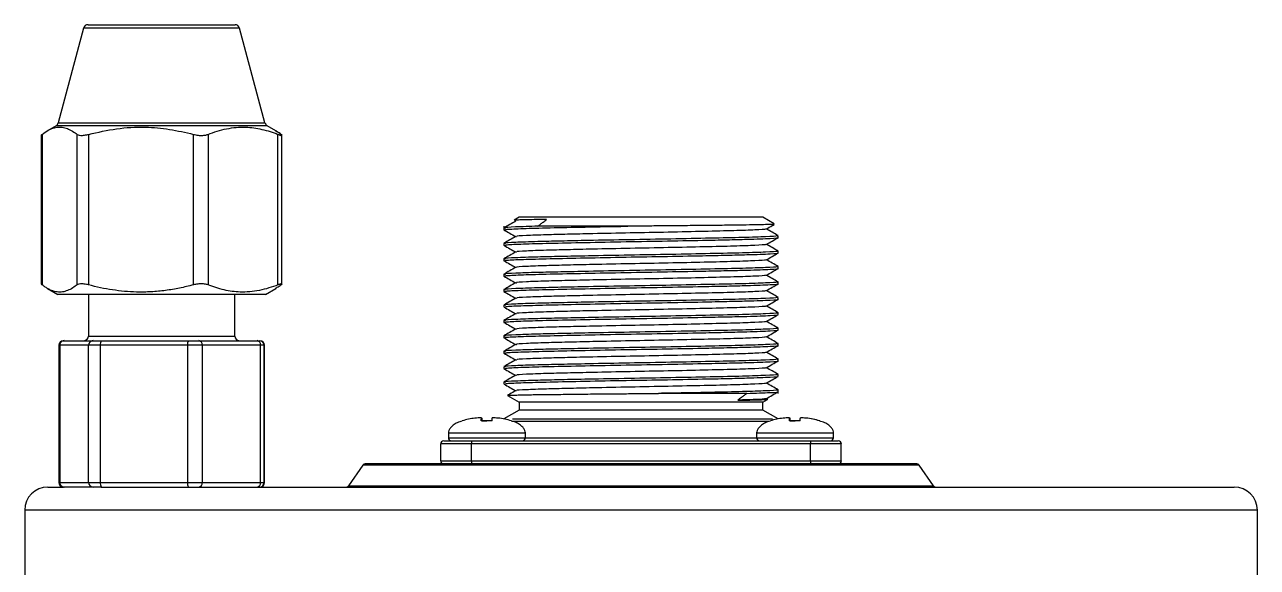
# Model space of a CAD drawing. Header units: millimetres. Extents: x 0 to 279, y 0 to 216.
# Drawn here: x 87.75 to 101.08, y 114.24 to 120.1 of the extents above; entities that cross this region are included whole.
import ezdxf

# ---------------------------------------------------------------- set-up
doc = ezdxf.new("R2010")
doc.units = ezdxf.units.MM

msp = doc.modelspace()

# ---------------------------------------------------------------- linework, layer by layer
at = {"color": 7, "linetype": 'Continuous', "lineweight": 25}
for p, q in [((88.385, 120.067), (88.11, 119.041)), ((88.433, 120.104), (90.023, 120.104)), ((90.346, 119.041), (90.071, 120.067)), ((88.086, 119.01), (87.994, 118.957)), ((90.462, 118.957), (90.37, 119.01)), ((90.466, 118.955), (90.462, 118.957)), ((87.926, 118.908), (87.926, 117.299)), ((87.928, 118.909), (87.928, 117.3)), ((87.937, 118.918), (87.937, 117.29)), ((88.313, 117.29), (88.313, 118.918)), ((88.439, 118.918), (88.439, 117.29)), ((89.572, 117.29), (89.572, 118.918)), ((89.73, 118.918), (89.73, 117.29)), ((90.487, 117.29), (90.487, 118.918)), ((90.528, 117.3), (90.528, 118.908)), ((90.53, 117.299), (90.53, 118.908)), ((93.097, 118.021), (93.043, 117.99)), ((94.413, 118.021), (93.097, 118.021)), ((95.73, 118.021), (94.413, 118.021)), ((95.855, 117.949), (95.73, 118.021)), ((92.93, 117.925), (92.93, 117.885)), ((94.271, 117.925), (93.298, 117.925)), ((92.93, 117.739), (92.93, 117.719)), ((95.897, 117.802), (95.897, 117.822)), ((95.897, 117.635), (95.897, 117.655)), ((92.93, 117.572), (92.93, 117.552)), ((95.897, 117.469), (95.897, 117.489)), ((92.93, 117.405), (92.93, 117.385)), ((87.994, 117.251), (88.104, 117.187)), ((90.352, 117.187), (90.462, 117.251)), ((90.462, 117.251), (90.466, 117.254)), ((92.93, 117.239), (92.93, 117.219)), ((95.897, 117.302), (95.897, 117.322)), ((88.166, 117.187), (88.104, 117.187)), ((90.352, 117.187), (88.166, 117.187)), ((88.436, 117.187), (88.436, 116.737)), ((90.02, 116.737), (90.02, 117.187)), ((92.93, 117.072), (92.93, 117.052)), ((95.897, 117.135), (95.897, 117.155)), ((95.897, 116.969), (95.897, 116.989)), ((92.93, 116.905), (92.93, 116.885)), ((95.897, 116.802), (95.897, 116.822)), ((88.165, 116.687), (88.167, 116.687)), ((88.167, 116.687), (88.173, 116.687)), ((88.173, 116.687), (88.486, 116.687)), ((88.486, 116.687), (88.574, 116.687)), ((88.574, 116.687), (89.519, 116.687)), ((89.519, 116.687), (89.629, 116.687)), ((89.629, 116.687), (90.261, 116.687)), ((90.261, 116.687), (90.289, 116.687)), ((90.289, 116.687), (90.291, 116.687)), ((92.93, 116.739), (92.93, 116.719)), ((88.115, 116.637), (88.115, 115.154)), ((88.117, 116.637), (88.117, 115.154)), ((88.439, 116.637), (88.126, 116.637)), ((88.126, 116.637), (88.126, 115.154)), ((88.565, 116.637), (88.439, 116.637)), ((88.439, 115.154), (88.439, 116.637)), ((89.51, 116.637), (88.565, 116.637)), ((88.565, 116.637), (88.565, 115.154)), ((89.51, 115.154), (89.51, 116.637)), ((89.667, 116.637), (89.51, 116.637)), ((89.667, 116.637), (89.667, 115.154)), ((90.298, 116.637), (89.667, 116.637)), ((90.298, 115.154), (90.298, 116.637)), ((90.339, 115.154), (90.339, 116.637)), ((90.341, 115.154), (90.341, 116.637)), ((92.93, 116.572), (92.93, 116.552)), ((95.897, 116.635), (95.897, 116.655)), ((92.93, 116.405), (92.93, 116.385)), ((95.897, 116.469), (95.897, 116.489)), ((95.897, 116.302), (95.897, 116.322)), ((92.93, 116.239), (92.93, 116.219)), ((95.897, 116.117), (95.897, 116.155)), ((92.97, 116.094), (93.097, 116.021)), ((93.097, 116.021), (93.097, 115.937)), ((94.413, 116.021), (93.097, 116.021)), ((95.73, 116.021), (94.413, 116.021)), ((95.559, 116.117), (94.601, 116.117)), ((95.73, 116.021), (95.782, 116.051)), ((95.73, 115.937), (95.73, 116.021)), ((93.097, 115.937), (92.93, 115.841)), ((94.413, 115.937), (93.097, 115.937)), ((95.73, 115.937), (94.413, 115.937)), ((95.897, 115.841), (95.73, 115.937)), ((92.481, 115.82), (92.482, 115.82)), ((92.688, 115.82), (92.688, 115.853)), ((92.689, 115.82), (92.689, 115.853)), ((92.692, 115.82), (92.747, 115.821)), ((95.815, 115.82), (95.815, 115.82)), ((96.021, 115.82), (96.021, 115.853)), ((96.022, 115.82), (96.022, 115.853)), ((96.025, 115.82), (96.08, 115.821)), ((92.28, 115.604), (92.58, 115.604)), ((92.33, 115.696), (92.33, 115.637)), ((92.58, 115.604), (96.247, 115.604)), ((92.58, 115.604), (92.58, 115.571)), ((93.163, 115.637), (93.163, 115.696)), ((95.663, 115.696), (95.663, 115.637)), ((96.247, 115.604), (96.547, 115.604)), ((96.247, 115.604), (96.247, 115.571)), ((96.497, 115.637), (96.497, 115.696)), ((92.58, 115.571), (92.247, 115.571)), ((92.247, 115.387), (92.247, 115.571)), ((96.247, 115.571), (92.58, 115.571)), ((92.58, 115.387), (92.58, 115.571)), ((96.58, 115.571), (96.247, 115.571)), ((96.247, 115.387), (96.247, 115.571)), ((96.58, 115.387), (96.58, 115.571)), ((91.403, 115.34), (91.248, 115.118)), ((97.396, 115.354), (91.431, 115.354)), ((92.247, 115.387), (92.58, 115.387)), ((92.58, 115.387), (96.247, 115.387)), ((92.58, 115.387), (92.58, 115.354)), ((96.247, 115.387), (96.58, 115.387)), ((96.247, 115.387), (96.247, 115.354)), ((97.579, 115.118), (97.423, 115.34)), ((87.997, 115.104), (88.165, 115.104)), ((88.126, 115.154), (88.439, 115.154)), ((88.173, 115.104), (88.167, 115.104)), ((88.486, 115.104), (88.173, 115.104)), ((88.439, 115.154), (88.565, 115.154)), ((88.574, 115.104), (88.486, 115.104)), ((88.565, 115.154), (89.51, 115.154)), ((88.581, 115.104), (88.574, 115.104)), ((88.574, 115.104), (100.83, 115.104)), ((89.51, 115.154), (89.667, 115.154)), ((89.667, 115.154), (90.298, 115.154)), ((87.747, 114.854), (87.747, 111.046)), ((101.08, 111.046), (101.08, 114.854))]:
    msp.add_line(p, q, dxfattribs=at)
at = {"color": 8, "linetype": 'Continuous', "lineweight": 25}
for p, q in [((90.071, 120.067), (88.385, 120.067)), ((88.149, 119.01), (88.086, 119.01)), ((88.11, 119.041), (88.171, 119.041)), ((90.37, 119.01), (88.149, 119.01)), ((88.171, 119.041), (90.346, 119.041)), ((90.521, 118.917), (90.521, 118.918)), ((90.521, 117.29), (90.521, 117.292)), ((88.436, 116.737), (88.479, 116.737)), ((88.479, 116.737), (90.02, 116.737)), ((88.117, 116.637), (88.115, 116.637)), ((88.126, 116.637), (88.117, 116.637)), ((90.339, 116.637), (90.298, 116.637)), ((90.341, 116.637), (90.339, 116.637)), ((95.8, 115.812), (93.013, 115.812)), ((93.022, 115.841), (95.836, 115.841)), ((92.33, 115.637), (93.163, 115.637)), ((93.163, 115.637), (95.663, 115.637)), ((95.663, 115.637), (96.497, 115.637)), ((97.423, 115.34), (91.403, 115.34)), ((88.115, 115.154), (88.117, 115.154)), ((88.117, 115.154), (88.126, 115.154)), ((90.298, 115.154), (90.339, 115.154)), ((90.339, 115.154), (90.341, 115.154)), ((91.248, 115.118), (97.579, 115.118)), ((101.08, 114.854), (87.747, 114.854))]:
    msp.add_line(p, q, dxfattribs=at)
at = {"color": 7, "linetype": 'Continuous', "lineweight": 25}
for centre, radius, start, end in [((88.433, 120.054), 0.05, 90, 165), ((90.023, 120.054), 0.05, 15, 90), ((88.061, 119.054), 0.05, 300, 345), ((90.395, 119.054), 0.05, 195, 240), ((88.165, 116.637), 0.05, 90, 180), ((88.167, 116.637), 0.05, 90, 180), ((88.174, 116.639), 0.0487, 91.6498, 181.5599), ((88.386, 116.737), 0.05, 270, 0), ((88.488, 116.639), 0.0487, 91.6498, 181.5599), ((88.638, 116.649), 0.0737, 148.9947, 189.4088), ((89.582, 116.649), 0.0737, 148.9947, 189.4088), ((89.622, 116.643), 0.0452, 353.1631, 80.9252), ((90.07, 116.737), 0.05, 180, 270), ((90.253, 116.643), 0.0452, 353.1631, 80.9252), ((90.289, 116.637), 0.05, 0, 90), ((90.291, 116.637), 0.05, 0, 90), ((92.28, 115.571), 0.0333, 90, 180), ((92.363, 115.637), 0.0333, 180, 270), ((93.13, 115.637), 0.0333, 270, 0), ((95.697, 115.637), 0.0333, 180, 270), ((96.463, 115.637), 0.0333, 270, 0), ((96.547, 115.571), 0.0333, 0, 90), ((91.431, 115.321), 0.0333, 90, 145), ((92.28, 115.387), 0.0333, 180, 270), ((96.547, 115.387), 0.0333, 270, 0), ((97.396, 115.321), 0.0333, 35, 90), ((87.997, 114.854), 0.25, 90, 180), ((88.165, 115.154), 0.05, 180, 270), ((88.167, 115.154), 0.05, 180, 270), ((88.174, 115.153), 0.0487, 178.4401, 268.3502), ((88.488, 115.153), 0.0487, 178.4401, 268.3502), ((88.638, 115.142), 0.0737, 170.5912, 211.0053), ((89.582, 115.142), 0.0737, 170.5912, 211.0053), ((89.622, 115.149), 0.0452, 279.0748, 6.8369), ((90.253, 115.149), 0.0452, 279.0748, 6.8369), ((90.289, 115.154), 0.05, 270, 0), ((90.291, 115.154), 0.05, 270, 0), ((91.221, 115.137), 0.0333, 270, 325), ((97.606, 115.137), 0.0333, 215, 270), ((100.83, 114.854), 0.25, 0, 90)]:
    msp.add_arc(centre, radius, start, end, dxfattribs=at)
for points, knots in [([(87.937, 118.918), (87.959, 118.934), (88.002, 118.965), (88.083, 118.998), (88.181, 118.998), (88.263, 118.956), (88.306, 118.923), (88.313, 118.918)], [0, 0, 0, 0, 0.175621, 0.35239, 0.645527, 0.94658, 1, 1, 1, 1]), ([(88.439, 118.918), (88.539, 118.941), (88.741, 118.987), (89.035, 119.002), (89.315, 118.978), (89.486, 118.938), (89.572, 118.918)], [0, 0, 0, 0, 0.268062, 0.540933, 0.768865, 1, 1, 1, 1]), ([(89.73, 118.918), (89.763, 118.93), (89.83, 118.955), (89.932, 118.98), (90.035, 118.995), (90.134, 118.997), (90.227, 118.989), (90.314, 118.973), (90.401, 118.95), (90.459, 118.929), (90.487, 118.918)], [0, 0, 0, 0, 0.133791, 0.268048, 0.404118, 0.540981, 0.654717, 0.768908, 0.884296, 1, 1, 1, 1]), ([(90.519, 118.918), (90.512, 118.923), (90.493, 118.938), (90.473, 118.949), (90.46, 118.957)], [0, 0, 0, 0, 0.33597, 1, 1, 1, 1]), ([(90.464, 118.955), (90.472, 118.951), (90.491, 118.94), (90.509, 118.926), (90.521, 118.918)], [0, 0, 0, 0, 0.400469, 1, 1, 1, 1]), ([(87.935, 118.918), (87.93, 118.914), (87.924, 118.909), (87.926, 118.908), (87.926, 118.908)], [0, 0, 0, 0, 0.8946671, 1, 1, 1, 1]), ([(87.929, 118.909), (87.929, 118.91), (87.929, 118.912), (87.935, 118.916), (87.937, 118.918)], [0, 0, 0, 0, 0.598561, 1, 1, 1, 1]), ([(88.313, 118.918), (88.32, 118.914), (88.334, 118.907), (88.371, 118.906), (88.409, 118.911), (88.432, 118.916), (88.439, 118.918)], [0, 0, 0, 0, 0.2931221, 0.5867083, 0.8721487, 1, 1, 1, 1]), ([(89.572, 118.918), (89.58, 118.916), (89.597, 118.912), (89.623, 118.908), (89.648, 118.906), (89.672, 118.907), (89.695, 118.909), (89.714, 118.912), (89.725, 118.916), (89.73, 118.918)], [0, 0, 0, 0, 0.144611, 0.293223, 0.437895, 0.587008, 0.727792, 0.872544, 1, 1, 1, 1]), ([(90.487, 118.918), (90.49, 118.917), (90.495, 118.915), (90.502, 118.912), (90.509, 118.91), (90.514, 118.908), (90.519, 118.907), (90.523, 118.907), (90.526, 118.906), (90.527, 118.907), (90.528, 118.908), (90.528, 118.909), (90.527, 118.911), (90.525, 118.913), (90.522, 118.915), (90.52, 118.917), (90.519, 118.918)], [0, 0, 0, 0, 0.07207, 0.144604, 0.218644, 0.293225, 0.365303, 0.437905, 0.512179, 0.587036, 0.657187, 0.72782, 0.799946, 0.872574, 0.936127, 1, 1, 1, 1]), ([(90.521, 118.918), (90.526, 118.914), (90.532, 118.909), (90.53, 118.908), (90.529, 118.908)], [0, 0, 0, 0, 0.894667, 1, 1, 1, 1]), ([(93.058, 117.979), (93.037, 117.967), (92.994, 117.943), (92.952, 117.918), (92.931, 117.906)], [0, 0, 0, 0, 0.4999855, 1, 1, 1, 1]), ([(92.931, 117.885), (92.952, 117.872), (92.994, 117.848), (93.036, 117.824), (93.056, 117.812)], [0, 0, 0, 0, 0.505651, 1, 1, 1, 1]), ([(93.298, 117.925), (93.211, 117.922), (93.035, 117.916), (92.926, 117.91), (92.942, 117.906), (92.946, 117.905)], [0, 0, 0, 0, 0.419816, 0.849243, 1, 1, 1, 1]), ([(92.946, 117.885), (92.945, 117.887), (92.943, 117.891), (93.095, 117.899), (93.372, 117.907), (93.75, 117.915), (94.069, 117.921), (94.246, 117.924), (94.271, 117.925)], [0, 0, 0, 0, 0.130659, 0.340816, 0.54752, 0.755358, 0.965164, 1, 1, 1, 1]), ([(93.393, 117.998), (93.355, 117.997), (93.278, 117.996), (93.179, 117.994), (93.098, 117.992), (93.049, 117.99), (93.045, 117.989), (93.044, 117.988)], [0, 0, 0, 0, 0.180145, 0.363401, 0.594523, 0.832347, 1, 1, 1, 1]), ([(95.756, 117.895), (95.759, 117.894), (95.769, 117.89), (95.66, 117.884), (95.435, 117.876), (95.105, 117.868), (94.714, 117.859), (94.294, 117.852), (93.918, 117.844), (93.614, 117.837), (93.357, 117.831), (93.159, 117.823), (93.055, 117.817), (93.067, 117.813), (93.069, 117.813)], [0, 0, 0, 0, 0.029033, 0.129482, 0.229365, 0.328234, 0.429019, 0.527643, 0.627842, 0.70327, 0.777006, 0.87527, 0.975644, 1, 1, 1, 1]), ([(93.298, 117.925), (93.307, 117.932), (93.326, 117.947), (93.358, 117.971), (93.38, 117.988), (93.393, 117.998)], [0, 0, 0, 0, 0.300467, 0.600935, 1, 1, 1, 1]), ([(95.854, 117.946), (95.855, 117.946), (95.858, 117.945), (95.821, 117.943), (95.745, 117.941), (95.628, 117.939), (95.477, 117.936), (95.295, 117.934), (95.088, 117.932), (94.859, 117.93), (94.642, 117.928), (94.444, 117.926), (94.329, 117.925), (94.271, 117.925)], [0, 0, 0, 0, 0.0372207, 0.1371468, 0.2399149, 0.3407698, 0.4445495, 0.5453991, 0.6491038, 0.7511183, 0.8560856, 0.9275513, 1, 1, 1, 1]), ([(95.769, 117.895), (95.79, 117.907), (95.819, 117.923), (95.847, 117.94), (95.855, 117.944)], [0, 0, 0, 0, 0.739866, 1, 1, 1, 1]), ([(95.896, 117.823), (95.875, 117.835), (95.833, 117.859), (95.791, 117.883), (95.77, 117.895)], [0, 0, 0, 0, 0.505638, 1, 1, 1, 1]), ([(93.058, 117.813), (93.037, 117.801), (92.994, 117.776), (92.952, 117.752), (92.931, 117.739)], [0, 0, 0, 0, 0.4999855, 1, 1, 1, 1]), ([(95.879, 117.823), (95.885, 117.822), (95.901, 117.818), (95.779, 117.811), (95.531, 117.802), (95.171, 117.795), (94.744, 117.786), (94.284, 117.778), (93.873, 117.771), (93.541, 117.764), (93.259, 117.757), (93.041, 117.75), (92.926, 117.743), (92.942, 117.74), (92.946, 117.739)], [0, 0, 0, 0, 0.047552, 0.144994, 0.241885, 0.337794, 0.435561, 0.531231, 0.62843, 0.701667, 0.773262, 0.86845, 0.965818, 1, 1, 1, 1]), ([(92.946, 117.719), (92.945, 117.72), (92.943, 117.725), (93.095, 117.732), (93.372, 117.74), (93.75, 117.748), (94.189, 117.757), (94.65, 117.764), (95.043, 117.772), (95.346, 117.778), (95.617, 117.785), (95.819, 117.793), (95.914, 117.799), (95.892, 117.802), (95.889, 117.802)], [0, 0, 0, 0, 0.061341, 0.160005, 0.257047, 0.354621, 0.45312, 0.549532, 0.648083, 0.715301, 0.781166, 0.890311, 0.98801, 1, 1, 1, 1]), ([(95.769, 117.728), (95.79, 117.74), (95.833, 117.765), (95.875, 117.789), (95.896, 117.801)], [0, 0, 0, 0, 0.499987, 1, 1, 1, 1]), ([(92.931, 117.718), (92.952, 117.706), (92.994, 117.681), (93.036, 117.657), (93.056, 117.645)], [0, 0, 0, 0, 0.5056507, 1, 1, 1, 1]), ([(93.058, 117.646), (93.037, 117.634), (92.994, 117.609), (92.952, 117.585), (92.931, 117.573)], [0, 0, 0, 0, 0.499986, 1, 1, 1, 1]), ([(95.879, 117.656), (95.885, 117.655), (95.901, 117.651), (95.779, 117.644), (95.531, 117.636), (95.171, 117.628), (94.744, 117.619), (94.284, 117.612), (93.873, 117.604), (93.541, 117.597), (93.259, 117.591), (93.041, 117.583), (92.926, 117.577), (92.942, 117.573), (92.946, 117.572)], [0, 0, 0, 0, 0.047552, 0.144994, 0.241885, 0.337794, 0.435561, 0.531231, 0.62843, 0.701667, 0.773262, 0.86845, 0.965818, 1, 1, 1, 1]), ([(92.946, 117.552), (92.945, 117.554), (92.943, 117.558), (93.095, 117.565), (93.372, 117.573), (93.75, 117.581), (94.189, 117.59), (94.65, 117.598), (95.043, 117.605), (95.346, 117.612), (95.617, 117.618), (95.819, 117.626), (95.914, 117.632), (95.892, 117.635), (95.889, 117.635)], [0, 0, 0, 0, 0.061341, 0.160005, 0.257047, 0.354621, 0.45312, 0.549532, 0.648083, 0.715301, 0.781166, 0.890311, 0.98801, 1, 1, 1, 1]), ([(95.756, 117.728), (95.759, 117.727), (95.769, 117.724), (95.66, 117.717), (95.435, 117.709), (95.105, 117.701), (94.714, 117.693), (94.294, 117.685), (93.918, 117.677), (93.614, 117.67), (93.357, 117.664), (93.159, 117.656), (93.055, 117.65), (93.067, 117.647), (93.069, 117.646)], [0, 0, 0, 0, 0.0290332, 0.1294825, 0.2293646, 0.3282341, 0.429019, 0.5276427, 0.6278417, 0.7032697, 0.7770059, 0.8752703, 0.9756435, 1, 1, 1, 1]), ([(95.769, 117.561), (95.79, 117.573), (95.833, 117.598), (95.875, 117.622), (95.896, 117.635)], [0, 0, 0, 0, 0.499987, 1, 1, 1, 1]), ([(95.896, 117.656), (95.875, 117.668), (95.833, 117.693), (95.791, 117.717), (95.77, 117.729)], [0, 0, 0, 0, 0.505638, 1, 1, 1, 1]), ([(92.931, 117.551), (92.952, 117.539), (92.994, 117.515), (93.036, 117.491), (93.056, 117.479)], [0, 0, 0, 0, 0.505651, 1, 1, 1, 1]), ([(93.058, 117.479), (93.037, 117.467), (92.994, 117.443), (92.952, 117.418), (92.931, 117.406)], [0, 0, 0, 0, 0.499986, 1, 1, 1, 1]), ([(95.879, 117.489), (95.885, 117.488), (95.901, 117.484), (95.779, 117.477), (95.531, 117.469), (95.171, 117.461), (94.744, 117.453), (94.284, 117.445), (93.873, 117.437), (93.541, 117.43), (93.259, 117.424), (93.041, 117.416), (92.926, 117.41), (92.942, 117.406), (92.946, 117.405)], [0, 0, 0, 0, 0.047552, 0.144994, 0.241885, 0.337794, 0.435561, 0.531231, 0.62843, 0.701667, 0.773262, 0.86845, 0.965818, 1, 1, 1, 1]), ([(92.946, 117.385), (92.945, 117.387), (92.943, 117.391), (93.095, 117.399), (93.372, 117.407), (93.75, 117.415), (94.189, 117.423), (94.65, 117.431), (95.043, 117.439), (95.346, 117.445), (95.617, 117.451), (95.819, 117.459), (95.914, 117.465), (95.892, 117.468), (95.889, 117.469)], [0, 0, 0, 0, 0.061341, 0.160005, 0.257047, 0.354621, 0.45312, 0.549532, 0.648083, 0.715301, 0.781166, 0.890311, 0.98801, 1, 1, 1, 1]), ([(95.756, 117.561), (95.759, 117.56), (95.769, 117.557), (95.66, 117.551), (95.435, 117.542), (95.105, 117.535), (94.714, 117.526), (94.294, 117.518), (93.918, 117.511), (93.614, 117.504), (93.357, 117.497), (93.159, 117.49), (93.055, 117.483), (93.067, 117.48), (93.069, 117.479)], [0, 0, 0, 0, 0.029033, 0.129482, 0.229365, 0.328234, 0.429019, 0.527643, 0.627842, 0.70327, 0.777006, 0.87527, 0.975644, 1, 1, 1, 1]), ([(95.769, 117.395), (95.79, 117.407), (95.833, 117.431), (95.875, 117.456), (95.896, 117.468)], [0, 0, 0, 0, 0.499987, 1, 1, 1, 1]), ([(95.896, 117.489), (95.875, 117.502), (95.833, 117.526), (95.791, 117.55), (95.77, 117.562)], [0, 0, 0, 0, 0.505638, 1, 1, 1, 1]), ([(92.931, 117.385), (92.952, 117.372), (92.994, 117.348), (93.036, 117.324), (93.056, 117.312)], [0, 0, 0, 0, 0.505651, 1, 1, 1, 1]), ([(95.756, 117.395), (95.759, 117.394), (95.769, 117.39), (95.66, 117.384), (95.435, 117.376), (95.105, 117.368), (94.714, 117.359), (94.294, 117.352), (93.918, 117.344), (93.614, 117.337), (93.357, 117.331), (93.159, 117.323), (93.055, 117.317), (93.067, 117.313), (93.069, 117.313)], [0, 0, 0, 0, 0.029033, 0.129482, 0.229365, 0.328234, 0.429019, 0.527643, 0.627842, 0.70327, 0.777006, 0.87527, 0.975644, 1, 1, 1, 1]), ([(95.896, 117.323), (95.875, 117.335), (95.833, 117.359), (95.791, 117.383), (95.77, 117.395)], [0, 0, 0, 0, 0.505638, 1, 1, 1, 1]), ([(87.937, 117.29), (87.931, 117.295), (87.926, 117.299), (87.928, 117.3), (87.928, 117.3)], [0, 0, 0, 0, 0.921469, 1, 1, 1, 1]), ([(87.927, 117.299), (87.927, 117.298), (87.927, 117.297), (87.933, 117.292), (87.935, 117.29)], [0, 0, 0, 0, 0.610371, 1, 1, 1, 1]), ([(88.313, 117.29), (88.306, 117.285), (88.282, 117.266), (88.239, 117.24), (88.192, 117.221), (88.155, 117.214), (88.126, 117.212), (88.097, 117.213), (88.067, 117.219), (88.036, 117.23), (88.002, 117.246), (87.97, 117.266), (87.948, 117.282), (87.937, 117.29)], [0, 0, 0, 0, 0.053387, 0.199802, 0.346927, 0.421786, 0.496781, 0.572193, 0.647747, 0.735395, 0.823228, 0.911549, 1, 1, 1, 1]), ([(88.439, 117.29), (88.422, 117.294), (88.39, 117.301), (88.349, 117.302), (88.324, 117.298), (88.316, 117.292), (88.313, 117.29)], [0, 0, 0, 0, 0.293122, 0.586708, 0.872149, 1, 1, 1, 1]), ([(89.572, 117.29), (89.522, 117.278), (89.423, 117.254), (89.27, 117.228), (89.115, 117.213), (88.967, 117.211), (88.828, 117.219), (88.698, 117.235), (88.568, 117.258), (88.482, 117.28), (88.439, 117.29)], [0, 0, 0, 0, 0.133791, 0.268048, 0.404118, 0.540981, 0.654717, 0.768908, 0.884296, 1, 1, 1, 1]), ([(89.73, 117.29), (89.724, 117.292), (89.713, 117.296), (89.692, 117.3), (89.669, 117.302), (89.644, 117.302), (89.619, 117.299), (89.595, 117.296), (89.579, 117.292), (89.572, 117.29)], [0, 0, 0, 0, 0.144611, 0.293223, 0.437895, 0.587008, 0.727792, 0.872544, 1, 1, 1, 1]), ([(90.487, 117.29), (90.42, 117.267), (90.285, 117.221), (90.088, 117.206), (89.902, 117.23), (89.787, 117.27), (89.73, 117.29)], [0, 0, 0, 0, 0.268062, 0.540933, 0.7688651, 1, 1, 1, 1]), ([(90.46, 117.256), (90.473, 117.261), (90.493, 117.27), (90.512, 117.285), (90.519, 117.29)], [0, 0, 0, 0, 0.6623669, 1, 1, 1, 1]), ([(90.519, 117.29), (90.52, 117.291), (90.523, 117.293), (90.526, 117.296), (90.527, 117.298), (90.528, 117.3), (90.528, 117.301), (90.527, 117.301), (90.525, 117.302), (90.522, 117.301), (90.518, 117.3), (90.513, 117.299), (90.507, 117.297), (90.501, 117.295), (90.494, 117.293), (90.49, 117.291), (90.487, 117.29)], [0, 0, 0, 0, 0.07207, 0.144604, 0.218644, 0.293225, 0.365303, 0.437905, 0.512179, 0.587036, 0.657187, 0.72782, 0.799946, 0.872574, 0.936127, 1, 1, 1, 1]), ([(90.529, 117.299), (90.529, 117.298), (90.529, 117.297), (90.523, 117.292), (90.521, 117.29)], [0, 0, 0, 0, 0.610371, 1, 1, 1, 1]), ([(93.058, 117.313), (93.037, 117.301), (92.994, 117.276), (92.952, 117.252), (92.931, 117.239)], [0, 0, 0, 0, 0.499986, 1, 1, 1, 1]), ([(92.931, 117.218), (92.952, 117.206), (92.994, 117.181), (93.036, 117.157), (93.056, 117.145)], [0, 0, 0, 0, 0.505651, 1, 1, 1, 1]), ([(95.879, 117.323), (95.885, 117.322), (95.901, 117.318), (95.779, 117.311), (95.531, 117.302), (95.171, 117.295), (94.744, 117.286), (94.284, 117.278), (93.873, 117.271), (93.541, 117.264), (93.259, 117.257), (93.041, 117.25), (92.926, 117.243), (92.942, 117.24), (92.946, 117.239)], [0, 0, 0, 0, 0.047552, 0.144994, 0.241885, 0.337794, 0.435561, 0.531231, 0.62843, 0.701667, 0.773262, 0.86845, 0.965818, 1, 1, 1, 1]), ([(92.946, 117.219), (92.945, 117.22), (92.943, 117.225), (93.095, 117.232), (93.372, 117.24), (93.75, 117.248), (94.189, 117.257), (94.65, 117.264), (95.043, 117.272), (95.346, 117.278), (95.617, 117.285), (95.819, 117.293), (95.914, 117.299), (95.892, 117.302), (95.889, 117.302)], [0, 0, 0, 0, 0.061341, 0.160005, 0.257047, 0.354621, 0.45312, 0.549532, 0.648083, 0.715301, 0.781166, 0.890311, 0.98801, 1, 1, 1, 1]), ([(95.756, 117.228), (95.759, 117.227), (95.769, 117.224), (95.66, 117.217), (95.435, 117.209), (95.105, 117.201), (94.714, 117.193), (94.294, 117.185), (93.918, 117.177), (93.614, 117.17), (93.357, 117.164), (93.159, 117.156), (93.055, 117.15), (93.067, 117.147), (93.069, 117.146)], [0, 0, 0, 0, 0.0290332, 0.1294825, 0.2293646, 0.3282341, 0.429019, 0.5276427, 0.6278417, 0.7032697, 0.7770059, 0.8752703, 0.9756435, 1, 1, 1, 1]), ([(95.769, 117.228), (95.79, 117.24), (95.833, 117.265), (95.875, 117.289), (95.896, 117.301)], [0, 0, 0, 0, 0.499987, 1, 1, 1, 1]), ([(95.896, 117.156), (95.875, 117.168), (95.833, 117.193), (95.791, 117.217), (95.77, 117.229)], [0, 0, 0, 0, 0.505638, 1, 1, 1, 1]), ([(93.058, 117.146), (93.037, 117.134), (92.994, 117.109), (92.952, 117.085), (92.931, 117.073)], [0, 0, 0, 0, 0.499986, 1, 1, 1, 1]), ([(95.879, 117.156), (95.885, 117.155), (95.901, 117.151), (95.779, 117.144), (95.531, 117.136), (95.171, 117.128), (94.744, 117.119), (94.284, 117.112), (93.873, 117.104), (93.541, 117.097), (93.259, 117.091), (93.041, 117.083), (92.926, 117.077), (92.942, 117.073), (92.946, 117.072)], [0, 0, 0, 0, 0.047552, 0.144994, 0.241885, 0.337794, 0.435561, 0.531231, 0.62843, 0.701667, 0.773262, 0.86845, 0.965818, 1, 1, 1, 1]), ([(92.946, 117.052), (92.945, 117.054), (92.943, 117.058), (93.095, 117.065), (93.372, 117.073), (93.75, 117.081), (94.189, 117.09), (94.65, 117.098), (95.043, 117.105), (95.346, 117.112), (95.617, 117.118), (95.819, 117.126), (95.914, 117.132), (95.892, 117.135), (95.889, 117.135)], [0, 0, 0, 0, 0.061341, 0.160005, 0.257047, 0.354621, 0.45312, 0.549532, 0.648083, 0.715301, 0.781166, 0.890311, 0.98801, 1, 1, 1, 1]), ([(95.769, 117.061), (95.79, 117.073), (95.833, 117.098), (95.875, 117.122), (95.896, 117.135)], [0, 0, 0, 0, 0.499987, 1, 1, 1, 1]), ([(92.931, 117.051), (92.952, 117.039), (92.994, 117.015), (93.036, 116.991), (93.056, 116.979)], [0, 0, 0, 0, 0.505651, 1, 1, 1, 1]), ([(93.058, 116.979), (93.037, 116.967), (92.994, 116.943), (92.952, 116.918), (92.931, 116.906)], [0, 0, 0, 0, 0.499986, 1, 1, 1, 1]), ([(95.879, 116.989), (95.885, 116.988), (95.901, 116.984), (95.779, 116.977), (95.531, 116.969), (95.171, 116.961), (94.744, 116.953), (94.284, 116.945), (93.873, 116.937), (93.541, 116.93), (93.259, 116.924), (93.041, 116.916), (92.926, 116.91), (92.942, 116.906), (92.946, 116.905)], [0, 0, 0, 0, 0.047552, 0.144994, 0.241885, 0.337794, 0.435561, 0.531231, 0.62843, 0.701667, 0.773262, 0.86845, 0.965818, 1, 1, 1, 1]), ([(92.946, 116.885), (92.945, 116.887), (92.943, 116.891), (93.095, 116.899), (93.372, 116.907), (93.75, 116.915), (94.189, 116.923), (94.65, 116.931), (95.043, 116.939), (95.346, 116.945), (95.617, 116.951), (95.819, 116.959), (95.914, 116.965), (95.892, 116.968), (95.889, 116.969)], [0, 0, 0, 0, 0.061341, 0.160005, 0.257047, 0.354621, 0.45312, 0.549532, 0.648083, 0.715301, 0.781166, 0.890311, 0.98801, 1, 1, 1, 1]), ([(95.756, 117.061), (95.759, 117.06), (95.769, 117.057), (95.66, 117.051), (95.435, 117.042), (95.105, 117.035), (94.714, 117.026), (94.294, 117.018), (93.918, 117.011), (93.614, 117.004), (93.357, 116.997), (93.159, 116.99), (93.055, 116.983), (93.067, 116.98), (93.069, 116.979)], [0, 0, 0, 0, 0.029033, 0.129482, 0.229365, 0.328234, 0.429019, 0.527643, 0.627842, 0.70327, 0.777006, 0.87527, 0.975644, 1, 1, 1, 1]), ([(95.769, 116.895), (95.79, 116.907), (95.833, 116.931), (95.875, 116.956), (95.896, 116.968)], [0, 0, 0, 0, 0.499987, 1, 1, 1, 1]), ([(95.896, 116.989), (95.875, 117.002), (95.833, 117.026), (95.791, 117.05), (95.77, 117.062)], [0, 0, 0, 0, 0.505638, 1, 1, 1, 1]), ([(92.931, 116.885), (92.952, 116.872), (92.994, 116.848), (93.036, 116.824), (93.056, 116.812)], [0, 0, 0, 0, 0.505651, 1, 1, 1, 1]), ([(93.058, 116.813), (93.037, 116.801), (92.994, 116.776), (92.952, 116.752), (92.931, 116.739)], [0, 0, 0, 0, 0.499986, 1, 1, 1, 1]), ([(95.879, 116.823), (95.885, 116.822), (95.901, 116.818), (95.779, 116.811), (95.531, 116.802), (95.171, 116.795), (94.744, 116.786), (94.284, 116.778), (93.873, 116.771), (93.541, 116.764), (93.259, 116.757), (93.041, 116.75), (92.926, 116.743), (92.942, 116.74), (92.946, 116.739)], [0, 0, 0, 0, 0.047552, 0.144994, 0.241885, 0.337794, 0.435561, 0.531231, 0.62843, 0.701667, 0.773262, 0.86845, 0.965818, 1, 1, 1, 1]), ([(92.946, 116.719), (92.945, 116.72), (92.943, 116.725), (93.095, 116.732), (93.372, 116.74), (93.75, 116.748), (94.189, 116.757), (94.65, 116.764), (95.043, 116.772), (95.346, 116.778), (95.617, 116.785), (95.819, 116.793), (95.914, 116.799), (95.892, 116.802), (95.889, 116.802)], [0, 0, 0, 0, 0.061341, 0.160005, 0.257047, 0.354621, 0.45312, 0.549532, 0.648083, 0.715301, 0.781166, 0.890311, 0.98801, 1, 1, 1, 1]), ([(95.756, 116.895), (95.759, 116.894), (95.769, 116.89), (95.66, 116.884), (95.435, 116.876), (95.105, 116.868), (94.714, 116.859), (94.294, 116.852), (93.918, 116.844), (93.614, 116.837), (93.357, 116.831), (93.159, 116.823), (93.055, 116.817), (93.067, 116.813), (93.069, 116.813)], [0, 0, 0, 0, 0.029033, 0.129482, 0.229365, 0.328234, 0.429019, 0.527643, 0.627842, 0.70327, 0.777006, 0.87527, 0.975644, 1, 1, 1, 1]), ([(95.769, 116.728), (95.79, 116.74), (95.833, 116.765), (95.875, 116.789), (95.896, 116.801)], [0, 0, 0, 0, 0.499987, 1, 1, 1, 1]), ([(95.896, 116.823), (95.875, 116.835), (95.833, 116.859), (95.791, 116.883), (95.77, 116.895)], [0, 0, 0, 0, 0.505638, 1, 1, 1, 1]), ([(92.931, 116.718), (92.952, 116.706), (92.994, 116.681), (93.036, 116.657), (93.056, 116.645)], [0, 0, 0, 0, 0.505651, 1, 1, 1, 1]), ([(95.756, 116.728), (95.759, 116.727), (95.769, 116.724), (95.66, 116.717), (95.435, 116.709), (95.105, 116.701), (94.714, 116.693), (94.294, 116.685), (93.918, 116.677), (93.614, 116.67), (93.357, 116.664), (93.159, 116.656), (93.055, 116.65), (93.067, 116.647), (93.069, 116.646)], [0, 0, 0, 0, 0.0290332, 0.1294825, 0.2293646, 0.3282341, 0.429019, 0.5276427, 0.6278417, 0.7032697, 0.7770059, 0.8752703, 0.9756435, 1, 1, 1, 1]), ([(95.896, 116.656), (95.875, 116.668), (95.833, 116.693), (95.791, 116.717), (95.77, 116.729)], [0, 0, 0, 0, 0.505638, 1, 1, 1, 1]), ([(93.058, 116.646), (93.037, 116.634), (92.994, 116.609), (92.952, 116.585), (92.931, 116.573)], [0, 0, 0, 0, 0.499986, 1, 1, 1, 1]), ([(92.931, 116.551), (92.952, 116.539), (92.994, 116.515), (93.036, 116.491), (93.056, 116.479)], [0, 0, 0, 0, 0.505651, 1, 1, 1, 1]), ([(95.879, 116.656), (95.885, 116.655), (95.901, 116.651), (95.779, 116.644), (95.531, 116.636), (95.171, 116.628), (94.744, 116.619), (94.284, 116.612), (93.873, 116.604), (93.541, 116.597), (93.259, 116.591), (93.041, 116.583), (92.926, 116.577), (92.942, 116.573), (92.946, 116.572)], [0, 0, 0, 0, 0.047552, 0.144994, 0.241885, 0.337794, 0.435561, 0.531231, 0.62843, 0.701667, 0.773262, 0.86845, 0.965818, 1, 1, 1, 1]), ([(92.946, 116.552), (92.945, 116.554), (92.943, 116.558), (93.095, 116.565), (93.372, 116.573), (93.75, 116.581), (94.189, 116.59), (94.65, 116.598), (95.043, 116.605), (95.346, 116.612), (95.617, 116.618), (95.819, 116.626), (95.914, 116.632), (95.892, 116.635), (95.889, 116.635)], [0, 0, 0, 0, 0.061341, 0.160005, 0.257047, 0.354621, 0.45312, 0.549532, 0.648083, 0.715301, 0.781166, 0.890311, 0.98801, 1, 1, 1, 1]), ([(95.756, 116.561), (95.759, 116.56), (95.769, 116.557), (95.66, 116.551), (95.435, 116.542), (95.105, 116.535), (94.714, 116.526), (94.294, 116.518), (93.918, 116.511), (93.614, 116.504), (93.357, 116.497), (93.159, 116.49), (93.055, 116.483), (93.067, 116.48), (93.069, 116.479)], [0, 0, 0, 0, 0.029033, 0.129482, 0.229365, 0.328234, 0.429019, 0.527643, 0.627842, 0.70327, 0.777006, 0.87527, 0.975644, 1, 1, 1, 1]), ([(95.769, 116.561), (95.79, 116.573), (95.833, 116.598), (95.875, 116.622), (95.896, 116.635)], [0, 0, 0, 0, 0.499987, 1, 1, 1, 1]), ([(95.896, 116.489), (95.875, 116.502), (95.833, 116.526), (95.791, 116.55), (95.77, 116.562)], [0, 0, 0, 0, 0.505638, 1, 1, 1, 1]), ([(93.058, 116.479), (93.037, 116.467), (92.994, 116.443), (92.952, 116.418), (92.931, 116.406)], [0, 0, 0, 0, 0.499986, 1, 1, 1, 1]), ([(95.879, 116.489), (95.885, 116.488), (95.901, 116.484), (95.779, 116.477), (95.531, 116.469), (95.171, 116.461), (94.744, 116.453), (94.284, 116.445), (93.873, 116.437), (93.541, 116.43), (93.259, 116.424), (93.041, 116.416), (92.926, 116.41), (92.942, 116.406), (92.946, 116.405)], [0, 0, 0, 0, 0.047552, 0.144994, 0.241885, 0.337794, 0.435561, 0.531231, 0.62843, 0.701667, 0.773262, 0.86845, 0.965818, 1, 1, 1, 1]), ([(92.946, 116.385), (92.945, 116.387), (92.943, 116.391), (93.095, 116.399), (93.372, 116.407), (93.75, 116.415), (94.189, 116.423), (94.65, 116.431), (95.043, 116.439), (95.346, 116.445), (95.617, 116.451), (95.819, 116.459), (95.914, 116.465), (95.892, 116.468), (95.889, 116.469)], [0, 0, 0, 0, 0.061341, 0.160005, 0.257047, 0.354621, 0.45312, 0.549532, 0.648083, 0.715301, 0.781166, 0.890311, 0.98801, 1, 1, 1, 1]), ([(95.769, 116.395), (95.79, 116.407), (95.833, 116.431), (95.875, 116.456), (95.896, 116.468)], [0, 0, 0, 0, 0.499987, 1, 1, 1, 1]), ([(92.931, 116.385), (92.952, 116.372), (92.994, 116.348), (93.036, 116.324), (93.056, 116.312)], [0, 0, 0, 0, 0.505651, 1, 1, 1, 1]), ([(93.058, 116.313), (93.037, 116.301), (92.994, 116.276), (92.952, 116.252), (92.931, 116.239)], [0, 0, 0, 0, 0.499986, 1, 1, 1, 1]), ([(95.879, 116.323), (95.885, 116.322), (95.901, 116.318), (95.779, 116.311), (95.531, 116.302), (95.171, 116.295), (94.744, 116.286), (94.284, 116.278), (93.873, 116.271), (93.541, 116.264), (93.259, 116.257), (93.041, 116.25), (92.926, 116.243), (92.942, 116.24), (92.946, 116.239)], [0, 0, 0, 0, 0.047552, 0.144994, 0.241885, 0.337794, 0.435561, 0.531231, 0.62843, 0.701667, 0.773262, 0.86845, 0.965818, 1, 1, 1, 1]), ([(92.946, 116.219), (92.945, 116.22), (92.943, 116.225), (93.095, 116.232), (93.372, 116.24), (93.75, 116.248), (94.189, 116.257), (94.65, 116.264), (95.043, 116.272), (95.346, 116.278), (95.617, 116.285), (95.819, 116.293), (95.914, 116.299), (95.892, 116.302), (95.889, 116.302)], [0, 0, 0, 0, 0.061341, 0.160005, 0.257047, 0.354621, 0.45312, 0.549532, 0.648083, 0.715301, 0.781166, 0.890311, 0.98801, 1, 1, 1, 1]), ([(95.756, 116.395), (95.759, 116.394), (95.769, 116.39), (95.66, 116.384), (95.435, 116.376), (95.105, 116.368), (94.714, 116.359), (94.294, 116.352), (93.918, 116.344), (93.614, 116.337), (93.357, 116.331), (93.159, 116.323), (93.055, 116.317), (93.067, 116.313), (93.069, 116.313)], [0, 0, 0, 0, 0.029033, 0.129482, 0.229365, 0.328234, 0.429019, 0.527643, 0.627842, 0.70327, 0.777006, 0.87527, 0.975644, 1, 1, 1, 1]), ([(95.769, 116.228), (95.79, 116.24), (95.833, 116.265), (95.875, 116.289), (95.896, 116.301)], [0, 0, 0, 0, 0.499987, 1, 1, 1, 1]), ([(95.896, 116.323), (95.875, 116.335), (95.833, 116.359), (95.791, 116.383), (95.77, 116.395)], [0, 0, 0, 0, 0.505638, 1, 1, 1, 1]), ([(92.931, 116.218), (92.952, 116.206), (92.994, 116.181), (93.036, 116.157), (93.056, 116.145)], [0, 0, 0, 0, 0.505651, 1, 1, 1, 1]), ([(93.058, 116.146), (93.037, 116.134), (93.007, 116.117), (92.978, 116.1), (92.969, 116.095)], [0, 0, 0, 0, 0.718023, 1, 1, 1, 1]), ([(95.756, 116.228), (95.759, 116.227), (95.769, 116.224), (95.66, 116.217), (95.435, 116.209), (95.105, 116.201), (94.714, 116.193), (94.294, 116.185), (93.918, 116.177), (93.614, 116.17), (93.357, 116.164), (93.159, 116.156), (93.055, 116.15), (93.067, 116.147), (93.069, 116.146)], [0, 0, 0, 0, 0.029033, 0.129482, 0.229365, 0.328234, 0.429019, 0.527643, 0.627842, 0.70327, 0.777006, 0.87527, 0.975644, 1, 1, 1, 1]), ([(95.879, 116.156), (95.885, 116.155), (95.901, 116.151), (95.779, 116.144), (95.531, 116.136), (95.171, 116.128), (94.842, 116.121), (94.646, 116.118), (94.601, 116.117)], [0, 0, 0, 0, 0.102335, 0.312032, 0.520545, 0.726945, 0.937343, 1, 1, 1, 1]), ([(95.559, 116.117), (95.651, 116.12), (95.825, 116.126), (95.913, 116.132), (95.892, 116.135), (95.889, 116.135)], [0, 0, 0, 0, 0.498759, 0.945212, 1, 1, 1, 1]), ([(95.769, 116.061), (95.79, 116.073), (95.833, 116.098), (95.875, 116.122), (95.896, 116.135)], [0, 0, 0, 0, 0.499987, 1, 1, 1, 1]), ([(95.896, 116.156), (95.875, 116.168), (95.833, 116.193), (95.791, 116.217), (95.77, 116.229)], [0, 0, 0, 0, 0.505638, 1, 1, 1, 1]), ([(92.97, 116.094), (92.97, 116.095), (92.968, 116.095), (92.976, 116.096), (92.993, 116.097), (93.021, 116.098), (93.059, 116.099), (93.106, 116.101), (93.163, 116.102), (93.228, 116.103), (93.303, 116.104), (93.386, 116.105), (93.475, 116.106), (93.571, 116.107), (93.674, 116.108), (93.782, 116.109), (93.895, 116.111), (94.011, 116.112), (94.132, 116.113), (94.272, 116.114), (94.429, 116.115), (94.544, 116.116), (94.601, 116.117)], [0, 0, 0, 0, 0.021849, 0.071419, 0.119473, 0.168202, 0.217274, 0.267049, 0.315489, 0.36462, 0.414103, 0.464307, 0.512762, 0.561545, 0.611363, 0.661538, 0.71058, 0.759962, 0.810419, 0.861247, 0.930269, 1, 1, 1, 1]), ([(95.559, 116.117), (95.549, 116.11), (95.53, 116.095), (95.497, 116.071), (95.474, 116.053), (95.461, 116.044)], [0, 0, 0, 0, 0.30047, 0.60094, 1, 1, 1, 1]), ([(95.756, 116.061), (95.759, 116.06), (95.769, 116.057), (95.671, 116.051), (95.527, 116.046), (95.461, 116.044)], [0, 0, 0, 0, 0.136293, 0.607842, 1, 1, 1, 1]), ([(95.461, 116.044), (95.498, 116.044), (95.571, 116.045), (95.665, 116.047), (95.741, 116.049), (95.785, 116.052), (95.788, 116.054), (95.77, 116.055), (95.741, 116.056), (95.736, 116.056)], [0, 0, 0, 0, 0.134053, 0.269838, 0.441984, 0.617855, 0.789988, 0.96577, 1, 1, 1, 1]), ([(92.48, 115.818), (92.462, 115.813), (92.427, 115.803), (92.384, 115.776), (92.353, 115.748), (92.334, 115.718), (92.331, 115.697), (92.33, 115.687)], [0, 0, 0, 0, 0.271918, 0.506774, 0.702344, 0.862875, 1, 1, 1, 1]), ([(92.48, 115.82), (92.48, 115.82), (92.479, 115.821), (92.479, 115.821), (92.479, 115.822)], [0, 0, 0, 0, 0.532007, 1, 1, 1, 1]), ([(92.688, 115.853), (92.676, 115.853), (92.652, 115.852), (92.605, 115.848), (92.547, 115.84), (92.503, 115.827), (92.48, 115.82)], [0, 0, 0, 0, 0.168331, 0.336906, 0.666638, 1, 1, 1, 1]), ([(92.685, 115.82), (92.685, 115.827), (92.686, 115.841), (92.687, 115.85), (92.687, 115.852), (92.688, 115.853)], [0, 0, 0, 0, 0.352679, 0.710484, 1, 1, 1, 1]), ([(92.689, 115.853), (92.689, 115.853), (92.69, 115.852), (92.69, 115.848), (92.691, 115.84), (92.692, 115.827), (92.692, 115.82)], [0, 0, 0, 0, 0.168331, 0.336906, 0.666638, 1, 1, 1, 1]), ([(92.802, 115.82), (92.802, 115.827), (92.803, 115.841), (92.803, 115.85), (92.804, 115.852), (92.804, 115.853)], [0, 0, 0, 0, 0.352679, 0.710484, 1, 1, 1, 1]), ([(93.012, 115.82), (92.988, 115.827), (92.94, 115.841), (92.87, 115.85), (92.825, 115.852), (92.804, 115.853)], [0, 0, 0, 0, 0.352679, 0.710484, 1, 1, 1, 1]), ([(93.013, 115.82), (92.99, 115.827), (92.942, 115.841), (92.892, 115.847), (92.867, 115.85)], [0, 0, 0, 0, 0.496392, 1, 1, 1, 1]), ([(93.014, 115.822), (93.014, 115.822), (93.014, 115.822), (93.014, 115.821), (93.012, 115.82), (93.012, 115.82)], [0, 0, 0, 0, 0.057388, 0.528335, 1, 1, 1, 1]), ([(93.163, 115.687), (93.162, 115.697), (93.16, 115.718), (93.14, 115.748), (93.109, 115.776), (93.066, 115.803), (93.032, 115.813), (93.013, 115.818)], [0, 0, 0, 0, 0.137125, 0.297656, 0.493226, 0.728082, 1, 1, 1, 1]), ([(95.814, 115.818), (95.795, 115.813), (95.76, 115.803), (95.718, 115.776), (95.687, 115.748), (95.667, 115.718), (95.665, 115.697), (95.663, 115.687)], [0, 0, 0, 0, 0.271918, 0.506774, 0.702344, 0.862875, 1, 1, 1, 1]), ([(95.813, 115.82), (95.813, 115.82), (95.812, 115.821), (95.813, 115.821), (95.813, 115.822)], [0, 0, 0, 0, 0.532007, 1, 1, 1, 1]), ([(96.021, 115.853), (96.009, 115.853), (95.985, 115.852), (95.939, 115.848), (95.881, 115.84), (95.836, 115.827), (95.813, 115.82)], [0, 0, 0, 0, 0.168331, 0.336906, 0.666638, 1, 1, 1, 1]), ([(96.018, 115.82), (96.019, 115.827), (96.019, 115.841), (96.02, 115.85), (96.021, 115.852), (96.021, 115.853)], [0, 0, 0, 0, 0.352679, 0.710484, 1, 1, 1, 1]), ([(96.022, 115.853), (96.023, 115.853), (96.023, 115.852), (96.024, 115.848), (96.024, 115.84), (96.025, 115.827), (96.025, 115.82)], [0, 0, 0, 0, 0.168331, 0.336906, 0.666638, 1, 1, 1, 1]), ([(96.135, 115.82), (96.135, 115.827), (96.136, 115.841), (96.137, 115.85), (96.137, 115.852), (96.138, 115.853)], [0, 0, 0, 0, 0.352679, 0.710484, 1, 1, 1, 1]), ([(96.345, 115.82), (96.321, 115.827), (96.273, 115.841), (96.203, 115.85), (96.158, 115.852), (96.138, 115.853)], [0, 0, 0, 0, 0.352679, 0.710484, 1, 1, 1, 1]), ([(96.347, 115.82), (96.323, 115.827), (96.275, 115.841), (96.225, 115.847), (96.2, 115.85)], [0, 0, 0, 0, 0.496392, 1, 1, 1, 1]), ([(96.348, 115.822), (96.348, 115.822), (96.348, 115.822), (96.347, 115.821), (96.346, 115.82), (96.345, 115.82)], [0, 0, 0, 0, 0.057388, 0.528335, 1, 1, 1, 1]), ([(96.497, 115.687), (96.496, 115.697), (96.493, 115.718), (96.473, 115.748), (96.442, 115.776), (96.4, 115.803), (96.365, 115.813), (96.346, 115.818)], [0, 0, 0, 0, 0.137125, 0.297656, 0.493226, 0.728082, 1, 1, 1, 1])]:
    msp.add_open_spline(points, degree=3, knots=knots, dxfattribs=at)
for points in [[(92.802, 115.82), (92.782, 115.821), (92.743, 115.822), (92.704, 115.821), (92.685, 115.82)], [(96.135, 115.82), (96.116, 115.821), (96.077, 115.822), (96.038, 115.821), (96.018, 115.82)]]:
    msp.add_open_spline(points, degree=3, dxfattribs=at)
at = {"color": 8, "linetype": 'Continuous', "lineweight": 25}
for points, knots in [([(93.163, 115.687), (93.156, 115.687), (93.142, 115.687), (93.044, 115.687), (92.905, 115.687), (92.741, 115.687), (92.578, 115.687), (92.441, 115.687), (92.348, 115.687), (92.337, 115.687), (92.331, 115.687)], [0, 0, 0, 0, 0.125508, 0.251017, 0.376525, 0.502033, 0.627542, 0.75305, 0.878559, 1, 1, 1, 1]), ([(96.497, 115.687), (96.49, 115.687), (96.476, 115.687), (96.378, 115.687), (96.239, 115.687), (96.075, 115.687), (95.911, 115.687), (95.775, 115.687), (95.681, 115.687), (95.67, 115.687), (95.664, 115.687)], [0, 0, 0, 0, 0.1255084, 0.2510167, 0.3765251, 0.5020335, 0.6275418, 0.7530502, 0.8785586, 1, 1, 1, 1])]:
    msp.add_open_spline(points, degree=3, knots=knots, dxfattribs=at)

doc.saveas('drawing.dxf')
